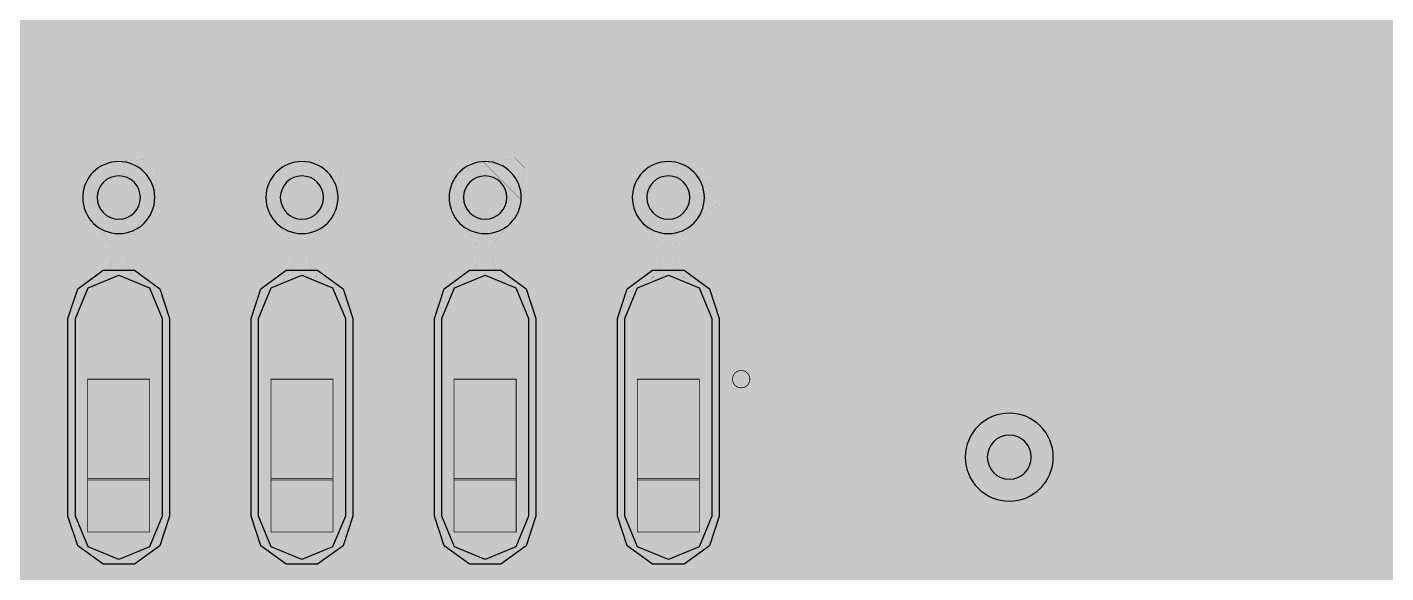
# Model space of a CAD drawing. Header units: millimetres. Extents: x 0 to 100, y -100 to 0.
# Drawn here: x 44.3 to 53.72, y -16.35 to -12.56 of the extents above; entities that cross this region are included whole.
import ezdxf

# ---------------------------------------------------------------- set-up
doc = ezdxf.new("R2010")
doc.units = ezdxf.units.MM
doc.header["$MEASUREMENT"] = 0
for name, color, linetype, true_color in [('Bottom-Layer', 7, 'Continuous', 0x0000ff), ('Component-Marking-Layer', 7, 'Continuous', 0x66ffcc), ('Component-Shape-Layer', 7, 'Continuous', 0x00cccc), ('Document-Layer', 7, 'Continuous', 0xffffff), ('Hole-Layer', 7, 'Continuous', 0x222222), ('Inner1', 7, 'Continuous', 0x999966), ('Inner2', 7, 'Continuous', 0x008000), ('Multi-Layer', 7, 'Continuous', 0xc0c0c0), ('Pin-Floating-Layer', 7, 'Continuous', 0xff99ff), ('Pin-Soldering-Layer', 7, 'Continuous', 0xcc9999), ('Top-Layer', 7, 'Continuous', 0xff0000), ('Top-Paste-Mask-Layer', 7, 'Continuous', 0x808080), ('Top-Silkscreen-Layer', 7, 'Continuous', 0xffcc00), ('Top-Solder-Mask-Layer', 7, 'Continuous', 0x800080)]:
    doc.layers.add(name, color=color, linetype=linetype, true_color=true_color)

msp = doc.modelspace()

# ---------------------------------------------------------------- hatches: boundary and pattern name
at = {"layer": 'Bottom-Layer'}
for points in [[(99.6419, -0.3581), (99.6419, -99.6419), (0.3581, -99.6419), (0.3581, -0.3581)], [(44.3234, -13.7444), (44.4049, -14.0485), (44.6275, -14.2711), (44.9315, -14.3526), (45.2356, -14.2711), (45.4582, -14.0485), (45.5397, -13.7444), (45.4582, -13.4403), (45.2356, -13.2177), (44.9315, -13.1363), (44.6275, -13.2177), (44.4049, -13.4403)], [(45.5934, -13.7444), (45.6749, -14.0485), (45.8975, -14.2711), (46.2015, -14.3526), (46.5056, -14.2711), (46.7282, -14.0485), (46.8097, -13.7444), (46.7282, -13.4403), (46.5056, -13.2177), (46.2015, -13.1363), (45.8975, -13.2177), (45.6749, -13.4403)], [(46.8634, -13.7444), (46.9449, -14.0485), (47.1675, -14.2711), (47.4715, -14.3526), (47.7756, -14.2711), (47.9982, -14.0485), (48.0797, -13.7444), (47.9982, -13.4403), (47.7756, -13.2177), (47.4715, -13.1363), (47.1675, -13.2177), (46.9449, -13.4403)], [(48.1334, -13.7444), (48.2149, -14.0485), (48.4375, -14.2711), (48.7415, -14.3526), (49.0456, -14.2711), (49.2682, -14.0485), (49.3497, -13.7444), (49.2682, -13.4403), (49.0456, -13.2177), (48.7415, -13.1363), (48.4375, -13.2177), (48.2149, -13.4403)]]:
    msp.add_hatch(color=256, dxfattribs=at).paths.add_polyline_path(points)
at = {"layer": 'Component-Marking-Layer'}
msp.add_hatch(color=256, dxfattribs=at).paths.add_polyline_path([(49.1865, -15.004, 1), (49.3065, -15.004, 1)])
msp.add_hatch(color=256, dxfattribs=at).paths.add_polyline_path([(49.1865, -15.004, 1), (49.3065, -15.004, 1)])
at = {"layer": 'Inner1'}
for points in [[(99.6419, -0.3581), (99.6419, -99.6419), (0.3581, -99.6419), (0.3581, -0.3581)], [(47.9208, -18.7681), (47.8651, -18.7198), (47.5533, -18.5755), (47.2131, -18.6231), (46.953, -18.8475), (46.856, -19.177), (46.953, -19.5066), (47.2131, -19.731), (47.5533, -19.7786), (47.8651, -19.6343), (47.9208, -19.586), (48.7681, -19.586), (48.9246, -19.5549), (49.0573, -19.4662), (55.5553, -12.9682), (55.5449, -13.0206), (55.5414, -13.0739), (55.5414, -13.288), (55.4932, -13.3436), (55.349, -13.6553), (55.3966, -13.9955), (55.621, -14.2555), (55.9505, -14.3526), (56.2801, -14.2555), (56.5044, -13.9955), (56.5521, -13.6553), (56.4079, -13.3436), (56.3597, -13.288), (56.3597, -13.2433), (59.3549, -10.2482), (59.3738, -10.2502), (59.4137, -10.2571), (59.4539, -10.2619), (56.9312, -12.7845), (56.8426, -12.9173), (56.8114, -13.0739), (56.8114, -13.288), (56.7632, -13.3436), (56.619, -13.6553), (56.6666, -13.9955), (56.891, -14.2555), (57.2205, -14.3526), (57.5501, -14.2555), (57.7744, -13.9955), (57.8221, -13.6553), (57.6779, -13.3436), (57.6297, -13.288), (57.6297, -13.2433), (60.6249, -10.2482), (60.6438, -10.2502), (61.0079, -10.2345), (61.3234, -10.052), (61.5185, -9.7443), (61.549, -9.3812), (61.408, -9.0452), (70.5817, -9.0452), (74.6795, -13.143), (74.3796, -13.1737), (74.1313, -13.3446), (73.9956, -13.6138), (74.0059, -13.9151), (74.1596, -14.1744), (74.4189, -14.3281), (74.7202, -14.3384), (74.9894, -14.2027), (75.1603, -13.9544), (75.191, -13.6545), (75.2475, -13.711), (75.2527, -13.7844), (75.3587, -14.0894), (75.6059, -14.2971), (75.9246, -14.3491), (76.2249, -14.2306), (76.4223, -13.975), (76.461, -13.6545), (76.5175, -13.711), (76.5228, -13.7844), (76.6287, -14.0894), (76.8759, -14.2971), (77.1946, -14.3491), (77.4949, -14.2306), (77.6923, -13.975), (77.731, -13.6545), (77.7875, -13.711), (77.7928, -13.7844), (77.8699, -14.0431), (78.0514, -14.243), (78.3016, -14.3446), (78.571, -14.3279), (78.8067, -14.1961), (78.9622, -13.9753), (79.1262, -14.1394), (79.1262, -16.5946), (77.1559, -18.565), (77.0824, -18.5702), (76.7599, -18.6886), (76.553, -18.9628), (76.5277, -19.3054), (76.6922, -19.6071), (76.9938, -19.7715), (77.3364, -19.7462), (77.6106, -19.5393), (77.729, -19.2169), (77.7342, -19.1433), (79.8243, -17.0532), (79.913, -16.9205), (79.9441, -16.764), (79.9441, -13.97), (79.913, -13.8135), (79.8243, -13.6809), (72.7123, -6.5688), (72.5797, -6.4802), (72.4232, -6.4491), (55.7214, -6.4491), (55.5649, -6.4802), (55.4322, -6.5688), (55.2481, -6.7529), (55.2293, -6.7509), (54.931, -6.7504), (54.6552, -6.8641), (54.4439, -7.0747), (54.1687, -6.826), (53.8089, -6.736), (53.449, -6.826), (53.1739, -7.0747), (52.8987, -6.826), (52.5389, -6.736), (52.179, -6.826), (51.9039, -7.0747), (51.6287, -6.826), (51.2689, -6.736), (50.909, -6.826), (50.6339, -7.0747), (50.3587, -6.826), (49.9989, -6.736), (49.639, -6.826), (49.3639, -7.0747), (49.0887, -6.826), (48.7289, -6.736), (48.369, -6.826), (48.0939, -7.0747), (47.8187, -6.826), (47.4589, -6.736), (47.099, -6.826), (46.8239, -7.0747), (46.5487, -6.826), (46.1889, -6.736), (45.829, -6.826), (45.5539, -7.0747), (45.2787, -6.826), (44.9188, -6.736), (44.559, -6.826), (44.2838, -7.0747), (44.0087, -6.826), (43.6488, -6.736), (43.289, -6.826), (43.0138, -7.0747), (42.7387, -6.826), (42.3788, -6.736), (42.019, -6.826), (41.7438, -7.0747), (41.4687, -6.826), (41.1088, -6.736), (40.749, -6.826), (40.4738, -7.0747), (40.1987, -6.826), (39.8388, -6.736), (39.479, -6.826), (39.2038, -7.0747), (38.915, -6.8189), (38.5381, -6.7366), (38.1689, -6.8489), (37.9017, -7.1272), (37.8043, -7.5005), (37.9017, -7.8739), (38.1689, -8.1521), (38.5381, -8.2644), (38.915, -8.1822), (39.2038, -7.9263), (39.479, -8.1751), (39.8388, -8.2651), (40.1987, -8.1751), (40.4738, -7.9263), (40.749, -8.1751), (41.1088, -8.2651), (41.4687, -8.1751), (41.7438, -7.9263), (42.019, -8.1751), (42.3788, -8.2651), (42.7387, -8.1751), (43.0138, -7.9263), (43.289, -8.1751), (43.6488, -8.2651), (44.0087, -8.1751), (44.2838, -7.9263), (44.559, -8.1751), (44.9188, -8.2651), (45.2787, -8.1751), (45.5539, -7.9263), (45.829, -8.1751), (46.1889, -8.2651), (46.5487, -8.1751), (46.8239, -7.9263), (47.099, -8.1751), (47.4589, -8.2651), (47.8187, -8.1751), (48.0939, -7.9263), (48.369, -8.1751), (48.7289, -8.2651), (49.0887, -8.1751), (49.3639, -7.9263), (49.639, -8.1751), (49.9989, -8.2651), (50.3587, -8.1751), (50.6339, -7.9263), (50.845, -8.1368), (51.1207, -8.2506), (51.4189, -8.2502), (51.4379, -8.2482), (51.926, -8.7363), (51.5538, -8.8208), (51.2689, -9.0747), (50.9937, -8.826), (50.6339, -8.736), (50.274, -8.826), (49.9989, -9.0747), (49.7237, -8.826), (49.3639, -8.736), (49.004, -8.826), (48.7289, -9.0747), (48.4537, -8.826), (48.0939, -8.736), (47.734, -8.826), (47.4589, -9.0747), (47.1837, -8.826), (46.8239, -8.736), (46.464, -8.826), (46.1889, -9.0747), (45.9137, -8.826), (45.5539, -8.736), (45.194, -8.826), (44.9188, -9.0747), (44.6437, -8.826), (44.2838, -8.736), (43.924, -8.826), (43.6488, -9.0747), (43.3737, -8.826), (43.0138, -8.736), (42.654, -8.826), (42.3788, -9.0747), (42.1037, -8.826), (41.7438, -8.736), (41.384, -8.826), (41.1088, -9.0747), (40.8337, -8.826), (40.4738, -8.736), (40.114, -8.826), (39.8388, -9.0747), (39.5632, -8.8257), (39.2028, -8.736), (38.8426, -8.8267), (38.5676, -9.0765), (38.5557, -9.0914), (30.5364, -9.0914), (30.3798, -9.1225), (30.2471, -9.2112), (26.326, -13.1324), (26.2526, -13.1376), (25.9301, -13.256), (25.7233, -13.5303), (25.6981, -13.8728), (25.8625, -14.1744), (26.1641, -14.3388), (26.5066, -14.3136), (26.7809, -14.1068), (26.8993, -13.7844), (26.9046, -13.711), (26.9611, -13.6545), (26.9998, -13.975), (27.1972, -14.2306), (27.4975, -14.3491), (27.8162, -14.2971), (28.0634, -14.0894), (28.1693, -13.7844), (28.1746, -13.711), (28.2311, -13.6545), (28.2698, -13.975), (28.4672, -14.2306), (28.7675, -14.3491), (29.0862, -14.2971), (29.3334, -14.0894), (29.4393, -13.7844), (29.4446, -13.711), (29.5011, -13.6545), (29.5398, -13.975), (29.7372, -14.2306), (30.0375, -14.3491), (30.3562, -14.2971), (30.6034, -14.0894), (30.7093, -13.7844), (30.7146, -13.711), (30.7711, -13.6545), (30.8098, -13.975), (31.0072, -14.2306), (31.3075, -14.3491), (31.6262, -14.2971), (31.8734, -14.0894), (31.9793, -13.7844), (31.9846, -13.711), (32.0411, -13.6545), (32.0798, -13.975), (32.2772, -14.2306), (32.5775, -14.3491), (32.8962, -14.2971), (33.1434, -14.0894), (33.2493, -13.7844), (33.2546, -13.711), (33.3111, -13.6545), (33.3498, -13.975), (33.5472, -14.2306), (33.8475, -14.3491), (34.1662, -14.2971), (34.4134, -14.0894), (34.5194, -13.7844), (34.5246, -13.711), (36.0924, -12.1432), (39.0978, -12.1432), (32.7222, -18.5187), (32.3997, -18.5599), (32.1356, -18.7495), (31.9933, -19.0419), (32.0071, -19.3667), (32.1736, -19.646), (32.4529, -19.8125), (32.7777, -19.8263), (33.07, -19.684), (33.2596, -19.4198), (33.3009, -19.0973), (40.051, -12.3472), (41.9402, -12.3472), (41.155, -13.1324), (41.0816, -13.1376), (40.7592, -13.256), (40.5523, -13.5303), (40.5271, -13.8728), (40.6915, -14.1744), (40.9931, -14.3388), (41.3357, -14.3136), (41.6099, -14.1068), (41.7284, -13.7844), (41.7336, -13.711), (41.7901, -13.6545), (41.8288, -13.975), (42.0262, -14.2306), (42.3265, -14.3491), (42.6452, -14.2971), (42.8924, -14.0894), (42.9984, -13.7844), (43.0036, -13.711), (43.0601, -13.6545), (43.0988, -13.975), (43.2962, -14.2306), (43.5965, -14.3491), (43.9152, -14.2971), (44.1624, -14.0894), (44.2684, -13.7844), (44.2736, -13.711), (44.3301, -13.6545), (44.3688, -13.975), (44.5662, -14.2306), (44.8665, -14.3491), (45.1852, -14.2971), (45.4324, -14.0894), (45.5384, -13.7844), (45.5436, -13.711), (45.6001, -13.6545), (45.6388, -13.975), (45.8362, -14.2306), (46.1365, -14.3491), (46.4552, -14.2971), (46.7024, -14.0894), (46.8084, -13.7844), (46.8136, -13.711), (46.8701, -13.6545), (46.9088, -13.975), (47.1062, -14.2306), (47.4065, -14.3491), (47.7252, -14.2971), (47.9724, -14.0894), (48.0784, -13.7844), (48.0836, -13.711), (48.094, -13.7006), (48.135, -13.7006), (48.1646, -13.9366), (48.2825, -14.1433), (48.4707, -14.2889), (48.7003, -14.3512), (48.9362, -14.3205), (49.1424, -14.2017), (49.198, -14.1536), (52.74, -14.1536), (52.8966, -14.1224), (53.0293, -14.0337), (56.8148, -10.2482), (56.8338, -10.2502), (56.9731, -10.265), (57.1127, -10.2541), (48.5987, -18.7681)]]:
    msp.add_hatch(color=256, dxfattribs=at).paths.add_polyline_path(points)
at = {"layer": 'Inner2'}
for points in [[(99.6419, -0.3581), (99.6419, -99.6419), (0.3581, -99.6419), (0.3581, -0.3581)], [(44.3234, -13.7444), (44.4049, -14.0485), (44.6275, -14.2711), (44.9315, -14.3526), (45.2356, -14.2711), (45.4582, -14.0485), (45.5397, -13.7444), (45.4582, -13.4403), (45.2356, -13.2177), (44.9315, -13.1363), (44.6275, -13.2177), (44.4049, -13.4403)], [(45.5934, -13.7444), (45.6749, -14.0485), (45.8975, -14.2711), (46.2015, -14.3526), (46.5056, -14.2711), (46.7282, -14.0485), (46.8097, -13.7444), (46.7282, -13.4403), (46.5056, -13.2177), (46.2015, -13.1363), (45.8975, -13.2177), (45.6749, -13.4403)], [(46.8634, -13.7444), (46.9449, -14.0485), (47.1675, -14.2711), (47.4715, -14.3526), (47.7756, -14.2711), (47.9982, -14.0485), (48.0797, -13.7444), (47.9982, -13.4403), (47.7756, -13.2177), (47.4715, -13.1363), (47.1675, -13.2177), (46.9449, -13.4403)], [(48.1334, -13.7444), (48.2149, -14.0485), (48.4375, -14.2711), (48.7415, -14.3526), (49.0456, -14.2711), (49.2682, -14.0485), (49.3497, -13.7444), (49.2682, -13.4403), (49.0456, -13.2177), (48.7415, -13.1363), (48.4375, -13.2177), (48.2149, -13.4403)]]:
    msp.add_hatch(color=256, dxfattribs=at).paths.add_polyline_path(points)
at = {"layer": 'Pin-Floating-Layer'}
for points in [[(45.1465, -15.694), (45.1465, -16.064), (44.7165, -16.064), (44.7165, -15.694)], [(45.1465, -15.694), (45.1465, -16.064), (44.7165, -16.064), (44.7165, -15.694)], [(46.4165, -15.694), (46.4165, -16.064), (45.9865, -16.064), (45.9865, -15.694)], [(46.4165, -15.694), (46.4165, -16.064), (45.9865, -16.064), (45.9865, -15.694)], [(47.6866, -15.694), (47.6866, -16.064), (47.2565, -16.064), (47.2565, -15.694)], [(47.6866, -15.694), (47.6866, -16.064), (47.2565, -16.064), (47.2565, -15.694)], [(48.9566, -15.694), (48.9566, -16.064), (48.5265, -16.064), (48.5265, -15.694)], [(48.9566, -15.694), (48.9566, -16.064), (48.5265, -16.064), (48.5265, -15.694)]]:
    msp.add_hatch(color=256, dxfattribs=at).paths.add_polyline_path(points)
at = {"layer": 'Pin-Soldering-Layer'}
for points in [[(45.1465, -15.004), (45.1465, -15.704), (44.7165, -15.704), (44.7165, -15.004)], [(45.1465, -15.004), (45.1465, -15.704), (44.7165, -15.704), (44.7165, -15.004)], [(46.4165, -15.004), (46.4165, -15.704), (45.9865, -15.704), (45.9865, -15.004)], [(46.4165, -15.004), (46.4165, -15.704), (45.9865, -15.704), (45.9865, -15.004)], [(47.6866, -15.004), (47.6866, -15.704), (47.2565, -15.704), (47.2565, -15.004)], [(47.6866, -15.004), (47.6866, -15.704), (47.2565, -15.704), (47.2565, -15.004)], [(48.9566, -15.004), (48.9566, -15.704), (48.5265, -15.704), (48.5265, -15.004)], [(48.9566, -15.004), (48.9566, -15.704), (48.5265, -15.704), (48.5265, -15.004)]]:
    msp.add_hatch(color=256, dxfattribs=at).paths.add_polyline_path(points)
at = {"layer": 'Top-Layer'}
for points in [[(99.6419, -0.3581), (99.6419, -99.6419), (0.3581, -99.6419), (0.3581, -0.3581)], [(40.4865, -14.4072), (40.3339, -14.1347), (40.073, -13.9631), (39.7623, -13.9308), (39.4717, -14.0452), (39.2664, -14.2805), (39.1924, -14.5839), (39.1924, -15.9529), (39.2664, -16.2563), (39.4717, -16.4916), (39.7623, -16.606), (40.073, -16.5737), (40.3339, -16.4021), (40.4865, -16.1297), (40.6582, -16.4217), (40.9522, -16.5899), (41.2909, -16.5899), (41.5849, -16.4217), (41.7565, -16.1297), (41.9282, -16.4217), (42.2222, -16.5899), (42.5609, -16.5899), (42.8549, -16.4217), (43.0265, -16.1297), (43.1982, -16.4217), (43.4922, -16.5899), (43.8309, -16.5899), (44.1249, -16.4217), (44.2965, -16.1297), (44.4682, -16.4217), (44.7622, -16.5899), (45.1009, -16.5899), (45.3949, -16.4217), (45.5665, -16.1297), (45.7382, -16.4217), (46.0322, -16.5899), (46.3709, -16.5899), (46.6649, -16.4217), (46.8365, -16.1297), (47.0082, -16.4217), (47.3022, -16.5899), (47.6409, -16.5899), (47.9349, -16.4217), (48.1065, -16.1297), (48.2592, -16.4021), (48.5201, -16.5737), (48.8307, -16.606), (49.1214, -16.4916), (49.3267, -16.2563), (49.4007, -15.9529), (49.4007, -14.5839), (49.3526, -14.3368), (49.2153, -14.1257), (49.3456, -13.8145), (49.29, -13.4818), (49.0657, -13.2298), (48.7415, -13.1363), (48.4174, -13.2298), (48.193, -13.4818), (48.1375, -13.8145), (48.2678, -14.1257), (48.1696, -14.2563), (48.1065, -14.4072), (48.0435, -14.2563), (47.9453, -14.1257), (48.0756, -13.8145), (48.02, -13.4818), (47.7957, -13.2298), (47.4715, -13.1363), (47.1474, -13.2298), (46.923, -13.4818), (46.8675, -13.8145), (46.9977, -14.1257), (46.8996, -14.2563), (46.8365, -14.4072), (46.7735, -14.2563), (46.6753, -14.1257), (46.8056, -13.8145), (46.75, -13.4818), (46.5257, -13.2298), (46.2015, -13.1363), (45.8774, -13.2298), (45.653, -13.4818), (45.5974, -13.8145), (45.7277, -14.1257), (45.6296, -14.2563), (45.5665, -14.4072), (45.5035, -14.2563), (45.4053, -14.1257), (45.5356, -13.8145), (45.48, -13.4818), (45.2557, -13.2298), (44.9315, -13.1363), (44.6074, -13.2298), (44.383, -13.4818), (44.3274, -13.8145), (44.4577, -14.1257), (44.3596, -14.2563), (44.2965, -14.4072), (44.2335, -14.2563), (44.1353, -14.1257), (44.2656, -13.8145), (44.21, -13.4818), (43.9856, -13.2298), (43.6615, -13.1363), (43.3374, -13.2298), (43.113, -13.4818), (43.0574, -13.8145), (43.1877, -14.1257), (43.0895, -14.2563), (43.0265, -14.4072), (42.9635, -14.2563), (42.8653, -14.1257), (42.9956, -13.8145), (42.94, -13.4818), (42.7156, -13.2298), (42.3915, -13.1363), (42.0674, -13.2298), (41.843, -13.4818), (41.7874, -13.8145), (41.9177, -14.1257), (41.8195, -14.2563), (41.7565, -14.4072), (41.6935, -14.2563), (41.5953, -14.1257), (41.7256, -13.8145), (41.67, -13.4818), (41.4456, -13.2298), (41.1215, -13.1363), (40.7974, -13.2298), (40.573, -13.4818), (40.5174, -13.8145), (40.6477, -14.1257), (40.5495, -14.2563)], [(44.6305, -14.5839), (44.7187, -14.3711), (44.9315, -14.2829), (45.1444, -14.3711), (45.2325, -14.5839), (45.2325, -15.9529), (45.1444, -16.1657), (44.9315, -16.2539), (44.7187, -16.1657), (44.6305, -15.9529)], [(45.9005, -14.5839), (45.9887, -14.3711), (46.2015, -14.2829), (46.4144, -14.3711), (46.5025, -14.5839), (46.5025, -15.9529), (46.4144, -16.1657), (46.2015, -16.2539), (45.9887, -16.1657), (45.9005, -15.9529)], [(47.1705, -14.5839), (47.2587, -14.3711), (47.4715, -14.2829), (47.6844, -14.3711), (47.7725, -14.5839), (47.7725, -15.9529), (47.6844, -16.1657), (47.4715, -16.2539), (47.2587, -16.1657), (47.1705, -15.9529)], [(48.4405, -14.5839), (48.5287, -14.3711), (48.7415, -14.2829), (48.9544, -14.3711), (49.0425, -14.5839), (49.0425, -15.9529), (48.9544, -16.1657), (48.7415, -16.2539), (48.5287, -16.1657), (48.4405, -15.9529)]]:
    msp.add_hatch(color=256, dxfattribs=at).paths.add_polyline_path(points)
at = {"layer": 'Top-Paste-Mask-Layer'}
for points in [[(44.6305, -14.5839), (44.7187, -14.3711), (44.9315, -14.2829), (45.1444, -14.3711), (45.2325, -14.5839), (45.2325, -15.9529), (45.1444, -16.1657), (44.9315, -16.2539), (44.7187, -16.1657), (44.6305, -15.9529)], [(45.9005, -14.5839), (45.9887, -14.3711), (46.2015, -14.2829), (46.4144, -14.3711), (46.5025, -14.5839), (46.5025, -15.9529), (46.4144, -16.1657), (46.2015, -16.2539), (45.9887, -16.1657), (45.9005, -15.9529)], [(47.1705, -14.5839), (47.2587, -14.3711), (47.4715, -14.2829), (47.6844, -14.3711), (47.7725, -14.5839), (47.7725, -15.9529), (47.6844, -16.1657), (47.4715, -16.2539), (47.2587, -16.1657), (47.1705, -15.9529)], [(48.4405, -14.5839), (48.5287, -14.3711), (48.7415, -14.2829), (48.9544, -14.3711), (49.0425, -14.5839), (49.0425, -15.9529), (48.9544, -16.1657), (48.7415, -16.2539), (48.5287, -16.1657), (48.4405, -15.9529)]]:
    msp.add_hatch(color=256, dxfattribs=at).paths.add_polyline_path(points)
at = {"layer": 'Top-Solder-Mask-Layer'}
for points in [[(44.5795, -14.5839), (44.6468, -14.377), (44.8228, -14.2491), (45.0403, -14.2491), (45.2163, -14.377), (45.2835, -14.5839), (45.2835, -15.9529), (45.2163, -16.1598), (45.0403, -16.2877), (44.8228, -16.2877), (44.6468, -16.1598), (44.5795, -15.9529)], [(45.8495, -14.5839), (45.9168, -14.377), (46.0928, -14.2491), (46.3103, -14.2491), (46.4863, -14.377), (46.5535, -14.5839), (46.5535, -15.9529), (46.4863, -16.1598), (46.3103, -16.2877), (46.0928, -16.2877), (45.9168, -16.1598), (45.8495, -15.9529)], [(47.1195, -14.5839), (47.1868, -14.377), (47.3628, -14.2491), (47.5803, -14.2491), (47.7563, -14.377), (47.8235, -14.5839), (47.8235, -15.9529), (47.7563, -16.1598), (47.5803, -16.2877), (47.3628, -16.2877), (47.1868, -16.1598), (47.1195, -15.9529)], [(48.3895, -14.5839), (48.4568, -14.377), (48.6328, -14.2491), (48.8503, -14.2491), (49.0263, -14.377), (49.0935, -14.5839), (49.0935, -15.9529), (49.0263, -16.1598), (48.8503, -16.2877), (48.6328, -16.2877), (48.4568, -16.1598), (48.3895, -15.9529)]]:
    msp.add_hatch(color=256, dxfattribs=at).paths.add_polyline_path(points)

# ---------------------------------------------------------------- linework, layer by layer
at = {"layer": 'Bottom-Layer', "const_width": 0.0508}
for points in [[(44.3234, -13.7444), (44.4049, -14.0485), (44.6275, -14.2711), (44.9315, -14.3526), (45.2356, -14.2711), (45.4582, -14.0485), (45.5397, -13.7444), (45.4582, -13.4403), (45.2356, -13.2177), (44.9315, -13.1363), (44.6275, -13.2177), (44.4049, -13.4403)], [(45.5934, -13.7444), (45.6749, -14.0485), (45.8975, -14.2711), (46.2015, -14.3526), (46.5056, -14.2711), (46.7282, -14.0485), (46.8097, -13.7444), (46.7282, -13.4403), (46.5056, -13.2177), (46.2015, -13.1363), (45.8975, -13.2177), (45.6749, -13.4403)], [(46.8634, -13.7444), (46.9449, -14.0485), (47.1675, -14.2711), (47.4715, -14.3526), (47.7756, -14.2711), (47.9982, -14.0485), (48.0797, -13.7444), (47.9982, -13.4403), (47.7756, -13.2177), (47.4715, -13.1363), (47.1675, -13.2177), (46.9449, -13.4403)], [(48.1334, -13.7444), (48.2149, -14.0485), (48.4375, -14.2711), (48.7415, -14.3526), (49.0456, -14.2711), (49.2682, -14.0485), (49.3497, -13.7444), (49.2682, -13.4403), (49.0456, -13.2177), (48.7415, -13.1363), (48.4375, -13.2177), (48.2149, -13.4403)]]:
    msp.add_lwpolyline(points, close=True, dxfattribs=at)
at = {"layer": 'Component-Marking-Layer', "const_width": 0.00508}
msp.add_lwpolyline([(49.1865, -15.004, 1), (49.3065, -15.004), (49.3065, -15.004, 1), (49.1865, -15.004)], format="xyb", dxfattribs=at)
msp.add_lwpolyline([(49.1865, -15.004, 1), (49.3065, -15.004), (49.3065, -15.004, 1), (49.1865, -15.004)], format="xyb", dxfattribs=at)
at = {"layer": 'Component-Shape-Layer', "const_width": 0.0508}
msp.add_lwpolyline([(49.2465, -16.054), (49.2465, -19.954), (39.3465, -19.954), (39.3465, -16.054)], close=True, dxfattribs=at)
msp.add_lwpolyline([(49.2465, -16.054), (49.2465, -19.954), (39.3465, -19.954), (39.3465, -16.054)], close=True, dxfattribs=at)
at = {"layer": 'Document-Layer', "const_width": 0.5}
msp.add_lwpolyline([(48.4916, -14.6039, 1), (48.9915, -14.6039, 1)], format="xyb", close=True, dxfattribs=at)
msp.add_lwpolyline([(48.4916, -14.6039, 1), (48.9915, -14.6039, 1)], format="xyb", close=True, dxfattribs=at)
at = {"layer": 'Hole-Layer'}
for points in [[(44.7815, -13.7444, 1), (45.0815, -13.7444, 1)], [(46.0515, -13.7444, 1), (46.3515, -13.7444, 1)], [(47.3215, -13.7444, 1), (47.6215, -13.7444, 1)], [(48.5915, -13.7444, 1), (48.8915, -13.7444, 1)], [(50.9526, -15.545, 1), (51.2576, -15.545, 1)]]:
    msp.add_lwpolyline(points, format="xyb", close=True, dxfattribs=at)
at = {"layer": 'Inner1'}
for points, const_width in [([(48.725, -12.6794), (51.9039, -9.5005)], 0.102), ([(49.791, -12.8834), (53.1739, -9.5005)], 0.102), ([(51.923, -13.2914), (55.7139, -9.5005)], 0.102), ([(52.74, -13.7444), (56.9839, -9.5005)], 0.102), ([(48.7681, -19.177), (58.2539, -9.6913)], 0.1016), ([(51.0477, -13.0874), (54.4439, -9.6913)], 0.102), ([(44.2684, -13.7844), (44.2736, -13.711), (44.3301, -13.6545), (44.3688, -13.975), (44.5662, -14.2306), (44.8665, -14.3491), (45.1852, -14.2971), (45.4324, -14.0894), (45.5384, -13.7844), (45.5436, -13.711), (45.6001, -13.6545), (45.6388, -13.975), (45.8362, -14.2306), (46.1365, -14.3491), (46.4552, -14.2971), (46.7024, -14.0894), (46.8084, -13.7844), (46.8136, -13.711), (46.8701, -13.6545), (46.9088, -13.975), (47.1062, -14.2306), (47.4065, -14.3491), (47.7252, -14.2971), (47.9724, -14.0894), (48.0784, -13.7844), (48.0836, -13.711), (48.094, -13.7006), (48.135, -13.7006), (48.1646, -13.9366), (48.2825, -14.1433), (48.4707, -14.2889), (48.7003, -14.3512), (48.9362, -14.3205), (49.1424, -14.2017), (49.198, -14.1536), (52.74, -14.1536), (52.8966, -14.1224), (53.0293, -14.0337), (56.8148, -10.2482)], 0.0508), ([(57.1127, -10.2541), (48.5987, -18.7681), (47.9208, -18.7681), (47.8651, -18.7198), (47.5533, -18.5755), (47.2131, -18.6231), (46.953, -18.8475), (46.856, -19.177), (46.953, -19.5066), (47.2131, -19.731), (47.5533, -19.7786), (47.8651, -19.6343), (47.9208, -19.586), (48.7681, -19.586), (48.9246, -19.5549), (49.0573, -19.4662), (55.5553, -12.9682)], 0.0508), ([(43.6615, -13.7444), (44.7265, -12.6794)], 0.102), ([(44.7265, -12.6794), (48.725, -12.6794)], 0.102), ([(44.9315, -13.7444), (45.7925, -12.8834)], 0.102), ([(45.7925, -12.8834), (49.791, -12.8834)], 0.102), ([(46.2015, -13.7444), (46.8585, -13.0874)], 0.102), ([(46.8585, -13.0874), (51.0477, -13.0874)], 0.102), ([(47.4715, -13.7444), (47.9245, -13.2914)], 0.102), ([(47.9245, -13.2914), (51.923, -13.2914)], 0.102), ([(48.7415, -13.7444), (52.74, -13.7444)], 0.102)]:
    msp.add_lwpolyline(points, dxfattribs=dict(at, const_width=const_width))
at = {"layer": 'Inner1', "const_width": 0.000254}
for points in [[(45.1361, -13.4677), (45.2083, -13.5398), (45.1983, -13.5664), (45.1912, -13.6172), (45.181, -13.7601), (44.9159, -13.4949), (45.0587, -13.4848), (45.1096, -13.4776)], [(46.4061, -13.4677), (46.4783, -13.5398), (46.4683, -13.5664), (46.4612, -13.6172), (46.451, -13.7601), (46.1859, -13.4949), (46.3287, -13.4848), (46.3796, -13.4776)], [(47.6761, -13.4677), (47.7483, -13.5398), (47.7383, -13.5664), (47.7312, -13.6172), (47.721, -13.7601), (47.4559, -13.4949), (47.5988, -13.4848), (47.6496, -13.4776)], [(49.0819, -13.6934), (49.0819, -13.7954), (49.0561, -13.8071), (49.0151, -13.8381), (48.9069, -13.9319), (48.9069, -13.5569), (49.0151, -13.6508), (49.0561, -13.6817)]]:
    msp.add_lwpolyline(points, close=True, dxfattribs=at)
at = {"layer": 'Inner2', "const_width": 0.0508}
for points in [[(44.3234, -13.7444), (44.4049, -14.0485), (44.6275, -14.2711), (44.9315, -14.3526), (45.2356, -14.2711), (45.4582, -14.0485), (45.5397, -13.7444), (45.4582, -13.4403), (45.2356, -13.2177), (44.9315, -13.1363), (44.6275, -13.2177), (44.4049, -13.4403)], [(45.5934, -13.7444), (45.6749, -14.0485), (45.8975, -14.2711), (46.2015, -14.3526), (46.5056, -14.2711), (46.7282, -14.0485), (46.8097, -13.7444), (46.7282, -13.4403), (46.5056, -13.2177), (46.2015, -13.1363), (45.8975, -13.2177), (45.6749, -13.4403)], [(46.8634, -13.7444), (46.9449, -14.0485), (47.1675, -14.2711), (47.4715, -14.3526), (47.7756, -14.2711), (47.9982, -14.0485), (48.0797, -13.7444), (47.9982, -13.4403), (47.7756, -13.2177), (47.4715, -13.1363), (47.1675, -13.2177), (46.9449, -13.4403)], [(48.1334, -13.7444), (48.2149, -14.0485), (48.4375, -14.2711), (48.7415, -14.3526), (49.0456, -14.2711), (49.2682, -14.0485), (49.3497, -13.7444), (49.2682, -13.4403), (49.0456, -13.2177), (48.7415, -13.1363), (48.4375, -13.2177), (48.2149, -13.4403)]]:
    msp.add_lwpolyline(points, close=True, dxfattribs=at)
at = {"layer": 'Multi-Layer'}
for points in [[(44.6815, -13.7444, 1), (45.1815, -13.7444, 1)], [(45.9515, -13.7444, 1), (46.4515, -13.7444, 1)], [(47.2215, -13.7444, 1), (47.7215, -13.7444, 1)], [(48.4915, -13.7444, 1), (48.9915, -13.7444, 1)], [(50.8001, -15.545, 1), (51.4101, -15.545, 1)]]:
    msp.add_lwpolyline(points, format="xyb", close=True, dxfattribs=at)
at = {"layer": 'Pin-Floating-Layer', "const_width": 0.00508}
for points in [[(45.1465, -15.694), (45.1465, -16.064), (44.7165, -16.064), (44.7165, -15.694)], [(45.1465, -15.694), (45.1465, -16.064), (44.7165, -16.064), (44.7165, -15.694)], [(46.4165, -15.694), (46.4165, -16.064), (45.9865, -16.064), (45.9865, -15.694)], [(46.4165, -15.694), (46.4165, -16.064), (45.9865, -16.064), (45.9865, -15.694)], [(47.6866, -15.694), (47.6866, -16.064), (47.2565, -16.064), (47.2565, -15.694)], [(47.6866, -15.694), (47.6866, -16.064), (47.2565, -16.064), (47.2565, -15.694)], [(48.9566, -15.694), (48.9566, -16.064), (48.5265, -16.064), (48.5265, -15.694)], [(48.9566, -15.694), (48.9566, -16.064), (48.5265, -16.064), (48.5265, -15.694)]]:
    msp.add_lwpolyline(points, close=True, dxfattribs=at)
at = {"layer": 'Pin-Soldering-Layer', "const_width": 0.00508}
for points in [[(45.1465, -15.004), (45.1465, -15.704), (44.7165, -15.704), (44.7165, -15.004)], [(45.1465, -15.004), (45.1465, -15.704), (44.7165, -15.704), (44.7165, -15.004)], [(46.4165, -15.004), (46.4165, -15.704), (45.9865, -15.704), (45.9865, -15.004)], [(46.4165, -15.004), (46.4165, -15.704), (45.9865, -15.704), (45.9865, -15.004)], [(47.6866, -15.004), (47.6866, -15.704), (47.2565, -15.704), (47.2565, -15.004)], [(47.6866, -15.004), (47.6866, -15.704), (47.2565, -15.704), (47.2565, -15.004)], [(48.9566, -15.004), (48.9566, -15.704), (48.5265, -15.704), (48.5265, -15.004)], [(48.9566, -15.004), (48.9566, -15.704), (48.5265, -15.704), (48.5265, -15.004)]]:
    msp.add_lwpolyline(points, close=True, dxfattribs=at)
at = {"layer": 'Top-Layer'}
for points, const_width in [([(49.1214, -16.4916), (49.3267, -16.2563), (49.4007, -15.9529), (49.4007, -14.5839), (49.3526, -14.3368), (49.2153, -14.1257), (49.3456, -13.8145), (49.29, -13.4818), (49.0657, -13.2298), (48.7415, -13.1363), (48.4174, -13.2298), (48.193, -13.4818), (48.1375, -13.8145), (48.2678, -14.1257), (48.1696, -14.2563), (48.1065, -14.4072), (48.0435, -14.2563), (47.9453, -14.1257), (48.0756, -13.8145), (48.02, -13.4818), (47.7957, -13.2298), (47.4715, -13.1363), (47.1474, -13.2298), (46.923, -13.4818), (46.8675, -13.8145), (46.9977, -14.1257), (46.8996, -14.2563), (46.8365, -14.4072), (46.7735, -14.2563), (46.6753, -14.1257), (46.8056, -13.8145), (46.75, -13.4818), (46.5257, -13.2298), (46.2015, -13.1363), (45.8774, -13.2298), (45.653, -13.4818), (45.5974, -13.8145), (45.7277, -14.1257), (45.6296, -14.2563), (45.5665, -14.4072), (45.5035, -14.2563), (45.4053, -14.1257), (45.5356, -13.8145), (45.48, -13.4818), (45.2557, -13.2298), (44.9315, -13.1363), (44.6074, -13.2298), (44.383, -13.4818), (44.3274, -13.8145), (44.4577, -14.1257), (44.3596, -14.2563), (44.2965, -14.4072), (44.2335, -14.2563)], 0.0508), ([(44.9315, -15.2684), (44.9315, -13.7444)], 0.1016), ([(46.2015, -15.2684), (46.2015, -13.7444)], 0.1016), ([(47.4715, -15.2684), (47.4715, -13.7444)], 0.1016), ([(48.7415, -15.2684), (48.7415, -13.7444)], 0.1016), ([(44.1249, -16.4217), (44.2965, -16.1297), (44.4682, -16.4217)], 0.0508), ([(45.3949, -16.4217), (45.5665, -16.1297), (45.7382, -16.4217)], 0.0508), ([(46.6649, -16.4217), (46.8365, -16.1297), (47.0082, -16.4217)], 0.0508), ([(47.9349, -16.4217), (48.1065, -16.1297), (48.2592, -16.4021)], 0.0508)]:
    msp.add_lwpolyline(points, dxfattribs=dict(at, const_width=const_width))
at = {"layer": 'Top-Layer', "const_width": 0.000254}
for points in [[(44.9823, -14.0848), (44.8807, -14.0848), (44.869, -14.059), (44.838, -14.018), (44.744, -13.9098), (45.119, -13.9098), (45.0251, -14.018), (44.9941, -14.059)], [(46.2523, -14.0848), (46.1507, -14.0848), (46.139, -14.059), (46.108, -14.018), (46.014, -13.9098), (46.389, -13.9098), (46.2951, -14.018), (46.2641, -14.059)], [(47.5223, -14.0848), (47.4207, -14.0848), (47.409, -14.059), (47.378, -14.018), (47.284, -13.9098), (47.659, -13.9098), (47.5651, -14.018), (47.5341, -14.059)], [(48.7923, -14.0848), (48.6907, -14.0848), (48.679, -14.059), (48.648, -14.018), (48.554, -13.9098), (48.929, -13.9098), (48.8351, -14.018), (48.8041, -14.059)], [(44.8807, -14.1586), (44.9823, -14.1586), (44.9889, -14.2046), (45.0061, -14.2501), (45.0306, -14.288), (45.0443, -14.3018), (45.0585, -14.311), (44.8045, -14.311), (44.8187, -14.3018), (44.8325, -14.288), (44.8569, -14.2501), (44.8742, -14.2046)], [(46.1507, -14.1586), (46.2523, -14.1586), (46.2589, -14.2046), (46.2761, -14.2501), (46.3006, -14.288), (46.3143, -14.3018), (46.3285, -14.311), (46.0745, -14.311), (46.0888, -14.3018), (46.1025, -14.288), (46.1269, -14.2501), (46.1442, -14.2046)], [(47.4207, -14.1586), (47.5223, -14.1586), (47.5289, -14.2046), (47.5462, -14.2501), (47.5706, -14.288), (47.5843, -14.3018), (47.5985, -14.311), (47.3445, -14.311), (47.3588, -14.3018), (47.3725, -14.288), (47.3969, -14.2501), (47.4142, -14.2046)], [(48.6907, -14.1586), (48.7923, -14.1586), (48.7989, -14.2046), (48.8162, -14.2501), (48.8406, -14.288), (48.8543, -14.3018), (48.8685, -14.311), (48.6145, -14.311), (48.6288, -14.3018), (48.6425, -14.288), (48.6669, -14.2501), (48.6842, -14.2046)]]:
    msp.add_lwpolyline(points, close=True, dxfattribs=at)
at = {"layer": 'Top-Layer'}
for points in [[(44.6305, -14.5839), (44.7187, -14.3711), (44.9315, -14.2829), (45.1444, -14.3711), (45.2325, -14.5839), (45.2325, -15.9529), (45.1444, -16.1657), (44.9315, -16.2539), (44.7187, -16.1657), (44.6305, -15.9529)], [(45.9005, -14.5839), (45.9887, -14.3711), (46.2015, -14.2829), (46.4144, -14.3711), (46.5025, -14.5839), (46.5025, -15.9529), (46.4144, -16.1657), (46.2015, -16.2539), (45.9887, -16.1657), (45.9005, -15.9529)], [(47.1705, -14.5839), (47.2587, -14.3711), (47.4715, -14.2829), (47.6844, -14.3711), (47.7725, -14.5839), (47.7725, -15.9529), (47.6844, -16.1657), (47.4715, -16.2539), (47.2587, -16.1657), (47.1705, -15.9529)], [(48.4405, -14.5839), (48.5287, -14.3711), (48.7415, -14.2829), (48.9544, -14.3711), (49.0425, -14.5839), (49.0425, -15.9529), (48.9544, -16.1657), (48.7415, -16.2539), (48.5287, -16.1657), (48.4405, -15.9529)]]:
    msp.add_lwpolyline(points, close=True, dxfattribs=at)
at = {"layer": 'Top-Paste-Mask-Layer'}
for points in [[(44.6305, -14.5839), (44.7187, -14.3711), (44.9315, -14.2829), (45.1444, -14.3711), (45.2325, -14.5839), (45.2325, -15.9529), (45.1444, -16.1657), (44.9315, -16.2539), (44.7187, -16.1657), (44.6305, -15.9529)], [(45.9005, -14.5839), (45.9887, -14.3711), (46.2015, -14.2829), (46.4144, -14.3711), (46.5025, -14.5839), (46.5025, -15.9529), (46.4144, -16.1657), (46.2015, -16.2539), (45.9887, -16.1657), (45.9005, -15.9529)], [(47.1705, -14.5839), (47.2587, -14.3711), (47.4715, -14.2829), (47.6844, -14.3711), (47.7725, -14.5839), (47.7725, -15.9529), (47.6844, -16.1657), (47.4715, -16.2539), (47.2587, -16.1657), (47.1705, -15.9529)], [(48.4405, -14.5839), (48.5287, -14.3711), (48.7415, -14.2829), (48.9544, -14.3711), (49.0425, -14.5839), (49.0425, -15.9529), (48.9544, -16.1657), (48.7415, -16.2539), (48.5287, -16.1657), (48.4405, -15.9529)]]:
    msp.add_lwpolyline(points, close=True, dxfattribs=at)
at = {"layer": 'Top-Silkscreen-Layer', "const_width": 0.3}
msp.add_lwpolyline([(49.3534, -15.337, 1), (49.6537, -15.337, 1)], format="xyb", close=True, dxfattribs=at)
msp.add_lwpolyline([(49.3534, -15.337, 1), (49.6537, -15.337, 1)], format="xyb", close=True, dxfattribs=at)
at = {"layer": 'Top-Solder-Mask-Layer'}
for points in [[(44.5795, -14.5839), (44.6468, -14.377), (44.8228, -14.2491), (45.0403, -14.2491), (45.2163, -14.377), (45.2835, -14.5839), (45.2835, -15.9529), (45.2163, -16.1598), (45.0403, -16.2877), (44.8228, -16.2877), (44.6468, -16.1598), (44.5795, -15.9529)], [(45.8495, -14.5839), (45.9168, -14.377), (46.0928, -14.2491), (46.3103, -14.2491), (46.4863, -14.377), (46.5535, -14.5839), (46.5535, -15.9529), (46.4863, -16.1598), (46.3103, -16.2877), (46.0928, -16.2877), (45.9168, -16.1598), (45.8495, -15.9529)], [(47.1195, -14.5839), (47.1868, -14.377), (47.3628, -14.2491), (47.5803, -14.2491), (47.7563, -14.377), (47.8235, -14.5839), (47.8235, -15.9529), (47.7563, -16.1598), (47.5803, -16.2877), (47.3628, -16.2877), (47.1868, -16.1598), (47.1195, -15.9529)], [(48.3895, -14.5839), (48.4568, -14.377), (48.6328, -14.2491), (48.8503, -14.2491), (49.0263, -14.377), (49.0935, -14.5839), (49.0935, -15.9529), (49.0263, -16.1598), (48.8503, -16.2877), (48.6328, -16.2877), (48.4568, -16.1598), (48.3895, -15.9529)]]:
    msp.add_lwpolyline(points, close=True, dxfattribs=at)

doc.saveas('drawing.dxf')
